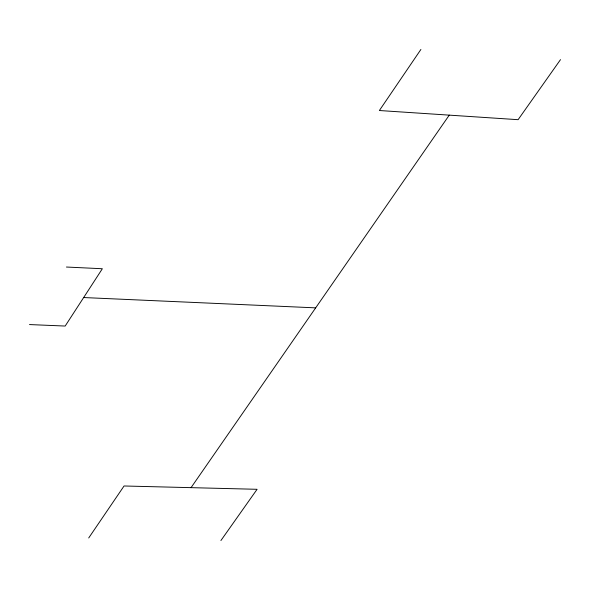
<?xml version="1.0" encoding="UTF-8"?>
<svg xmlns="http://www.w3.org/2000/svg" width="590" height="590" viewBox="0 0 590 590"><rect width="100%" height="100%" fill="white"/><g stroke="black" fill="none" stroke-linecap="round" stroke-linejoin="round"><path stroke-width="0.89" d="M88.707 537.969L124.055 485.983L257.085 489.302L220.911 540.543M420.899 49.457L379.377 110.522L518.101 119.682L560.5 59.634M191.042 487.657L449.255 115.139M29.5 324.566L65.173 326.049L102.343 268.738L66.427 267.034M83.662 297.544L315.665 307.862"/></g></svg>
